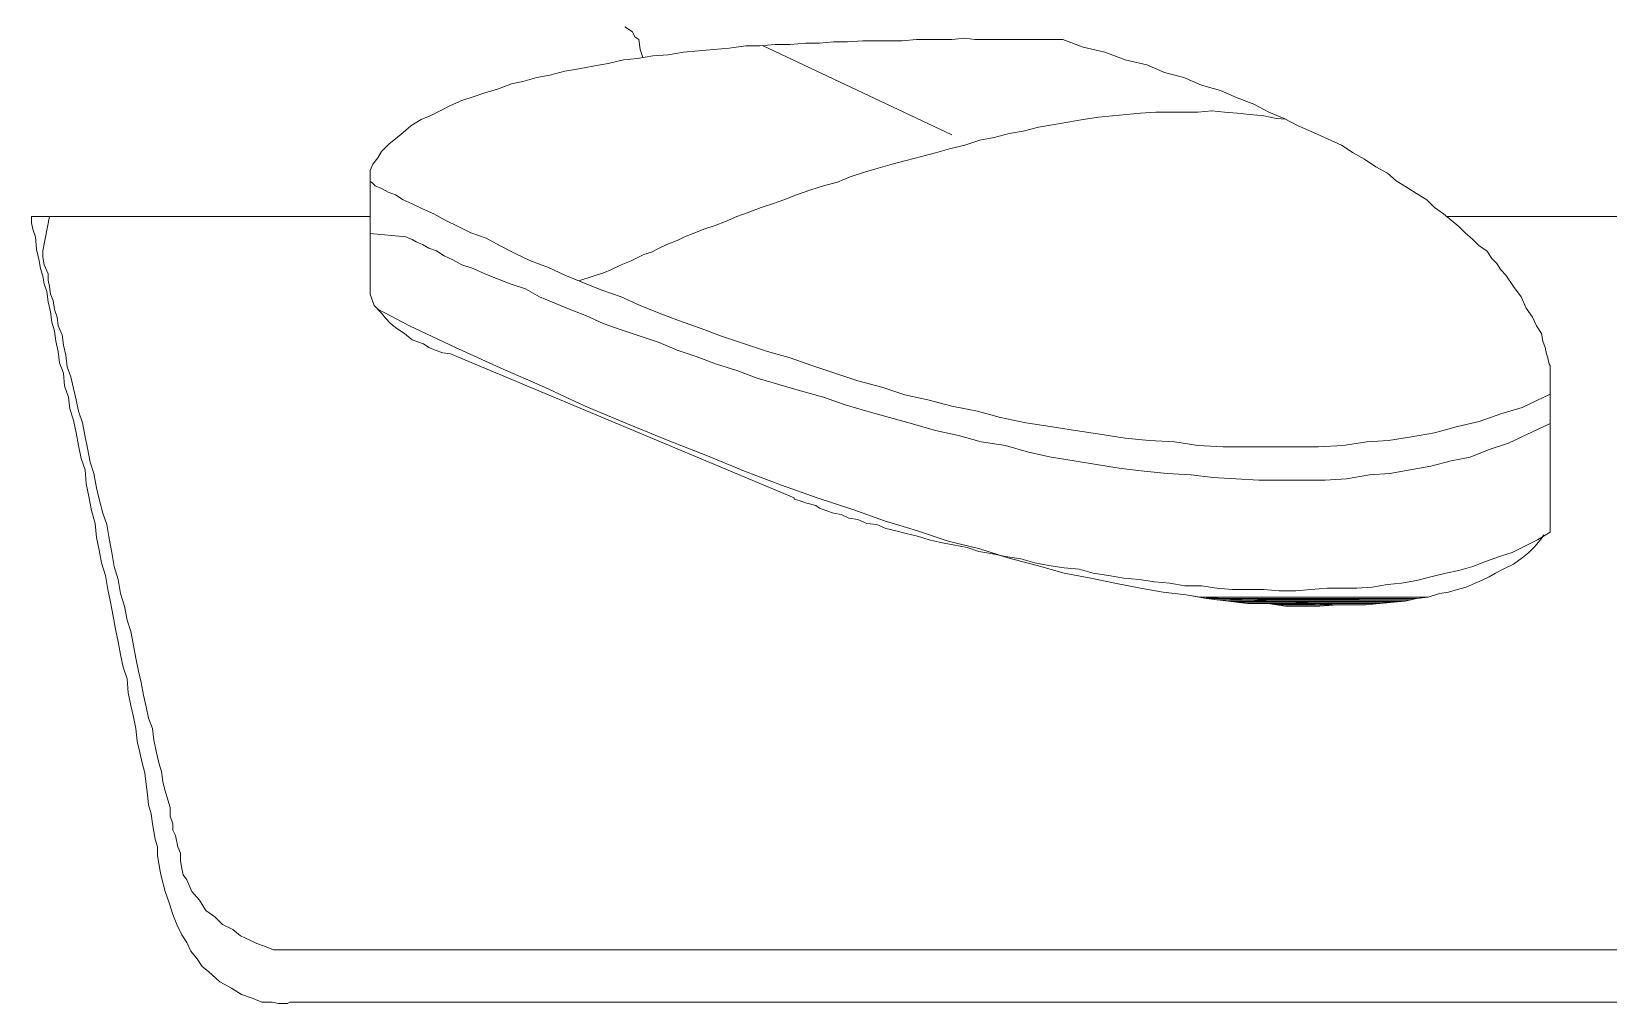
# Model space of a CAD drawing. Header units: millimetres. Extents: x 11706 to 18081, y 7308 to 12674.
# Drawn here: x 17586.69 to 17630.74, y 11807.26 to 11834.4 of the extents above; entities that cross this region are included whole.
import ezdxf

# ---------------------------------------------------------------- set-up
doc = ezdxf.new("R2010")
doc.units = ezdxf.units.MM
doc.layers.get('0').update_dxf_attribs({"lineweight": 0})
doc.layers.add('COMPUTER', color=7, linetype='Continuous', lineweight=0)

# ---------------------------------------------------------------- blocks, each defined once
blk = doc.blocks.new('COMPUTER')
at = {"layer": 'COMPUTER', "color": 7}
for p, q in [((99144.45, 61928.09, -44.22), (99142.78, 61929.2, -44.22)), ((99145.01, 61926.98, -44.22), (99144.45, 61928.09, -44.22)), ((99145.85, 61926.42, -44.22), (99145.01, 61926.98, -44.22)), ((99146.13, 61924.19, -44.22), (99145.85, 61926.42, -44.22)), ((99146.71, 61922.43, -44.22), (99146.13, 61924.19, -44.22)), ((99162.29, 61924.19, -44.22), (99158.94, 61923.91, -44.22)), ((99165.63, 61924.47, -44.22), (99162.29, 61924.19, -44.22)), ((99169.26, 61925.02, -44.22), (99165.63, 61924.47, -44.22)), ((99172.32, 61925.02, -44.22), (99169.26, 61925.02, -44.22)), ((99175.67, 61925.3, -44.22), (99172.32, 61925.02, -44.22)), ((99172.94, 61925.08, -44.22), (99214.4, 61905.52, -44.22)), ((99179.01, 61925.3, -44.22), (99175.67, 61925.3, -44.22)), ((99182.35, 61925.58, -44.22), (99179.01, 61925.3, -44.22)), ((99185.42, 61925.58, -44.22), (99182.35, 61925.58, -44.22)), ((99188.49, 61925.86, -44.22), (99185.42, 61925.58, -44.22)), ((99191.55, 61925.86, -44.22), (99188.49, 61925.86, -44.22)), ((99194.89, 61926.14, -44.22), (99191.55, 61925.86, -44.22)), ((99197.68, 61926.14, -44.22), (99194.89, 61926.14, -44.22)), ((99200.75, 61926.14, -44.22), (99197.68, 61926.14, -44.22)), ((99203.53, 61926.14, -44.22), (99200.75, 61926.14, -44.22)), ((99206.6, 61926.42, -44.22), (99203.53, 61926.14, -44.22)), ((99209.11, 61926.42, -44.22), (99206.6, 61926.42, -44.22)), ((99211.89, 61926.42, -44.22), (99209.11, 61926.42, -44.22)), ((99214.4, 61926.42, -44.22), (99211.89, 61926.42, -44.22)), ((99217.19, 61926.7, -44.22), (99214.4, 61926.42, -44.22)), ((99219.42, 61926.42, -44.22), (99217.19, 61926.7, -44.22)), ((99221.65, 61926.42, -44.22), (99219.42, 61926.42, -44.22)), ((99223.6, 61926.42, -44.22), (99221.65, 61926.42, -44.22)), ((99225.83, 61926.42, -44.22), (99223.6, 61926.42, -44.22)), ((99227.5, 61926.42, -44.22), (99225.83, 61926.42, -44.22)), ((99229.17, 61926.42, -44.22), (99227.5, 61926.42, -44.22)), ((99230.84, 61926.42, -44.22), (99229.17, 61926.42, -44.22)), ((99232.52, 61926.42, -44.22), (99230.84, 61926.42, -44.22)), ((99235.02, 61926.42, -44.22), (99232.52, 61926.42, -44.22)), ((99236.98, 61926.42, -44.22), (99235.02, 61926.42, -44.22)), ((99238.09, 61926.42, -44.22), (99236.98, 61926.42, -44.22)), ((99238.65, 61926.42, -44.22), (99238.09, 61926.42, -44.22)), ((99243.11, 61924.75, -44.22), (99238.65, 61926.42, -44.22)), ((99247.84, 61923.63, -44.22), (99243.11, 61924.75, -44.22)), ((99139.16, 61921.12, -44.22), (99135.81, 61920.57, -44.22)), ((99142.5, 61921.96, -44.22), (99139.16, 61921.12, -44.22)), ((99145.57, 61922.24, -44.22), (99142.5, 61921.96, -44.22)), ((99148.91, 61922.8, -44.22), (99145.57, 61922.24, -44.22)), ((99152.26, 61923.07, -44.22), (99148.91, 61922.8, -44.22)), ((99155.6, 61923.63, -44.22), (99152.26, 61923.07, -44.22)), ((99158.94, 61923.91, -44.22), (99155.6, 61923.63, -44.22)), ((99252.3, 61921.96, -44.22), (99247.84, 61923.63, -44.22)), ((99257.04, 61920.84, -44.22), (99252.3, 61921.96, -44.22)), ((99260.94, 61919.17, -44.22), (99257.04, 61920.84, -44.22)), ((99120.49, 61917.22, -44.22), (99117.98, 61916.66, -44.22)), ((99123.55, 61918.06, -44.22), (99120.49, 61917.22, -44.22)), ((99126.34, 61918.61, -44.22), (99123.55, 61918.06, -44.22)), ((99129.68, 61919.45, -44.22), (99126.34, 61918.61, -44.22)), ((99132.75, 61920.01, -44.22), (99129.68, 61919.45, -44.22)), ((99135.81, 61920.57, -44.22), (99132.75, 61920.01, -44.22)), ((99265.12, 61918.06, -44.22), (99260.94, 61919.17, -44.22)), ((99269.02, 61916.39, -44.22), (99265.12, 61918.06, -44.22)), ((99109.62, 61913.88, -44.22), (99107.11, 61913.04, -44.22)), ((99112.13, 61914.71, -44.22), (99109.62, 61913.88, -44.22)), ((99114.91, 61915.55, -44.22), (99112.13, 61914.71, -44.22)), ((99117.98, 61916.66, -44.22), (99114.91, 61915.55, -44.22)), ((99273.2, 61915.27, -44.22), (99269.02, 61916.39, -44.22)), ((99276.83, 61913.6, -44.22), (99273.2, 61915.27, -44.22)), ((99102.37, 61910.81, -44.22), (99100.14, 61909.7, -44.22)), ((99104.6, 61911.93, -44.22), (99102.37, 61910.81, -44.22)), ((99107.11, 61913.04, -44.22), (99104.6, 61911.93, -44.22)), ((99252.58, 61909.98, -44.22), (99255.65, 61910.25, -44.22)), ((99255.65, 61910.25, -44.22), (99258.99, 61910.53, -44.22)), ((99258.99, 61910.53, -44.22), (99262.06, 61910.53, -44.22)), ((99262.06, 61910.53, -44.22), (99265.12, 61910.53, -44.22)), ((99265.12, 61910.53, -44.22), (99268.19, 61910.53, -44.22)), ((99268.19, 61910.53, -44.22), (99271.25, 61910.81, -44.22)), ((99271.25, 61910.81, -44.22), (99274.04, 61910.53, -44.22)), ((99274.04, 61910.53, -44.22), (99276.83, 61910.25, -44.22)), ((99280.45, 61912.21, -44.22), (99276.83, 61913.6, -44.22)), ((99276.83, 61910.25, -44.22), (99279.61, 61909.98, -44.22)), ((99283.79, 61910.53, -44.22), (99280.45, 61912.21, -44.22)), ((99287.14, 61909.14, -44.22), (99283.79, 61910.53, -44.22)), ((99095.96, 61907.47, -44.22), (99094.29, 61906.07, -44.22)), ((99098.19, 61908.86, -44.22), (99095.96, 61907.47, -44.22)), ((99100.14, 61909.7, -44.22), (99098.19, 61908.86, -44.22)), ((99230.01, 61906.35, -44.22), (99233.35, 61907.19, -44.22)), ((99233.35, 61907.19, -44.22), (99236.42, 61907.75, -44.22)), ((99236.42, 61907.75, -44.22), (99239.76, 61908.3, -44.22)), ((99239.76, 61908.3, -44.22), (99243.11, 61908.86, -44.22)), ((99243.11, 61908.86, -44.22), (99246.45, 61909.42, -44.22)), ((99246.45, 61909.42, -44.22), (99249.52, 61909.7, -44.22)), ((99249.52, 61909.7, -44.22), (99252.58, 61909.98, -44.22)), ((99279.61, 61909.98, -44.22), (99282.68, 61909.7, -44.22)), ((99282.68, 61909.7, -44.22), (99285.47, 61909.14, -44.22)), ((99285.47, 61909.14, -44.22), (99287.51, 61908.93, -44.22)), ((99290.2, 61907.47, -44.22), (99287.14, 61909.14, -44.22)), ((99293.55, 61906.07, -44.22), (99290.2, 61907.47, -44.22)), ((99091.23, 61903.57, -44.22), (99089.55, 61901.89, -44.22)), ((99092.62, 61904.68, -44.22), (99091.23, 61903.57, -44.22)), ((99094.29, 61906.07, -44.22), (99092.62, 61904.68, -44.22)), ((99217.19, 61903.29, -44.22), (99220.53, 61904.4, -44.22)), ((99220.53, 61904.4, -44.22), (99223.6, 61904.96, -44.22)), ((99223.6, 61904.96, -44.22), (99226.94, 61905.8, -44.22)), ((99226.94, 61905.8, -44.22), (99230.01, 61906.35, -44.22)), ((99296.61, 61904.68, -44.22), (99293.55, 61906.07, -44.22)), ((99299.68, 61903.29, -44.22), (99296.61, 61904.68, -44.22)), ((99088.72, 61900.5, -44.22), (99087.6, 61899.11, -44.22)), ((99089.55, 61901.89, -44.22), (99088.72, 61900.5, -44.22)), ((99201.3, 61899.11, -44.22), (99204.37, 61899.94, -44.22)), ((99204.37, 61899.94, -44.22), (99207.71, 61900.78, -44.22)), ((99207.71, 61900.78, -44.22), (99210.78, 61901.62, -44.22)), ((99210.78, 61901.62, -44.22), (99213.85, 61902.45, -44.22)), ((99213.85, 61902.45, -44.22), (99217.19, 61903.29, -44.22)), ((99302.19, 61901.62, -44.22), (99299.68, 61903.29, -44.22)), ((99304.7, 61900.22, -44.22), (99302.19, 61901.62, -44.22)), ((99307.2, 61898.55, -44.22), (99304.7, 61900.22, -44.22)), ((99087.6, 61899.11, -44.22), (99087.04, 61897.71, -44.22)), ((99087.04, 61897.71, -44.22), (99087.04, 61871.24, -44.22)), ((99192.11, 61896.32, -44.22), (99195.45, 61897.44, -44.22)), ((99195.45, 61897.44, -44.22), (99198.24, 61898.27, -44.22)), ((99198.24, 61898.27, -44.22), (99201.3, 61899.11, -44.22)), ((99309.71, 61897.16, -44.22), (99307.2, 61898.55, -44.22)), ((99311.66, 61895.48, -44.22), (99309.71, 61897.16, -44.22)), ((99087.04, 61895.32, -44.22), (99087.32, 61895.21, -44.22)), ((99087.04, 61895.32, -44.22), (99087.32, 61895.21, -44.22)), ((99087.32, 61895.21, -44.22), (99088.16, 61894.37, -44.22)), ((99087.32, 61895.21, -44.22), (99088.16, 61894.37, -44.22)), ((99088.16, 61894.37, -44.22), (99089.55, 61893.81, -44.22)), ((99088.16, 61894.37, -44.22), (99089.55, 61893.81, -44.22)), ((99089.55, 61893.81, -44.22), (99090.95, 61892.98, -44.22)), ((99089.55, 61893.81, -44.22), (99090.95, 61892.98, -44.22)), ((99090.95, 61892.98, -44.22), (99092.62, 61892.42, -44.22)), ((99090.95, 61892.98, -44.22), (99092.62, 61892.42, -44.22)), ((99180.4, 61892.42, -44.22), (99183.47, 61893.53, -44.22)), ((99183.47, 61893.53, -44.22), (99186.26, 61894.37, -44.22)), ((99186.26, 61894.37, -44.22), (99189.32, 61895.21, -44.22)), ((99189.32, 61895.21, -44.22), (99192.11, 61896.32, -44.22)), ((99313.89, 61894.09, -44.22), (99311.66, 61895.48, -44.22)), ((99316.12, 61892.7, -44.22), (99313.89, 61894.09, -44.22)), ((99092.62, 61892.42, -44.22), (99094.29, 61891.3, -44.22)), ((99092.62, 61892.42, -44.22), (99094.29, 61891.3, -44.22)), ((99094.29, 61891.3, -44.22), (99096.24, 61890.47, -44.22)), ((99094.29, 61891.3, -44.22), (99096.24, 61890.47, -44.22)), ((99096.24, 61890.47, -44.22), (99098.47, 61889.35, -44.22)), ((99096.24, 61890.47, -44.22), (99098.47, 61889.35, -44.22)), ((99169.81, 61888.52, -44.22), (99172.6, 61889.63, -44.22)), ((99172.6, 61889.63, -44.22), (99175.11, 61890.47, -44.22)), ((99175.11, 61890.47, -44.22), (99177.62, 61891.3, -44.22)), ((99177.62, 61891.3, -44.22), (99180.4, 61892.42, -44.22)), ((99318.35, 61891.3, -44.22), (99316.12, 61892.7, -44.22)), ((99320.02, 61889.63, -44.22), (99318.35, 61891.3, -44.22)), ((99321.97, 61888.24, -44.22), (99320.02, 61889.63, -44.22)), ((99012.92, 61887.12, -44.22), (99012.92, 61887.68, -44.22)), ((99012.92, 61887.68, -44.22), (99087.04, 61887.68, -44.22)), ((99012.92, 61886.29, -44.22), (99012.92, 61887.12, -44.22)), ((99013.19, 61884.89, -44.22), (99012.92, 61886.29, -44.22)), ((99015.42, 61880.16, -44.22), (99016.82, 61887.68, -44.22)), ((99098.47, 61889.35, -44.22), (99100.98, 61888.24, -44.22)), ((99098.47, 61889.35, -44.22), (99100.98, 61888.24, -44.22)), ((99100.98, 61888.24, -44.22), (99103.49, 61886.85, -44.22)), ((99100.98, 61888.24, -44.22), (99103.49, 61886.85, -44.22)), ((99103.49, 61886.85, -44.22), (99106.27, 61885.45, -44.22)), ((99103.49, 61886.85, -44.22), (99106.27, 61885.45, -44.22)), ((99162.57, 61885.73, -44.22), (99164.8, 61886.57, -44.22)), ((99164.8, 61886.57, -44.22), (99167.31, 61887.68, -44.22)), ((99167.31, 61887.68, -44.22), (99169.81, 61888.52, -44.22)), ((99323.65, 61886.85, -44.22), (99321.97, 61888.24, -44.22)), ((99322.64, 61887.68, -44.22), (99548.54, 61887.68, -44.22)), ((99325.32, 61885.45, -44.22), (99323.65, 61886.85, -44.22)), ((99013.75, 61883.22, -44.22), (99013.19, 61884.89, -44.22)), ((99014.03, 61880.44, -44.22), (99013.75, 61883.22, -44.22)), ((99087.04, 61883.92, -44.22), (99094.85, 61883.22, -44.22)), ((99094.85, 61883.22, -44.22), (99096.24, 61882.66, -44.22)), ((99096.24, 61882.66, -44.22), (99097.08, 61882.11, -44.22)), ((99106.27, 61885.45, -44.22), (99109.06, 61884.06, -44.22)), ((99106.27, 61885.45, -44.22), (99109.06, 61884.06, -44.22)), ((99109.06, 61884.06, -44.22), (99112.4, 61882.94, -44.22)), ((99109.06, 61884.06, -44.22), (99112.4, 61882.94, -44.22)), ((99112.4, 61882.94, -44.22), (99115.47, 61881.27, -44.22)), ((99112.4, 61882.94, -44.22), (99115.47, 61881.27, -44.22)), ((99154.21, 61882.39, -44.22), (99155.88, 61883.22, -44.22)), ((99155.88, 61883.22, -44.22), (99158.11, 61884.06, -44.22)), ((99158.11, 61884.06, -44.22), (99160.06, 61884.89, -44.22)), ((99160.06, 61884.89, -44.22), (99162.57, 61885.73, -44.22)), ((99326.71, 61884.06, -44.22), (99325.32, 61885.45, -44.22)), ((99328.38, 61882.66, -44.22), (99326.71, 61884.06, -44.22)), ((99329.78, 61881.27, -44.22), (99328.38, 61882.66, -44.22)), ((99014.59, 61877.93, -44.22), (99014.03, 61880.44, -44.22)), ((99015.42, 61879.6, -44.22), (99015.42, 61880.16, -44.22)), ((99015.42, 61878.76, -44.22), (99015.42, 61879.6, -44.22)), ((99097.08, 61882.11, -44.22), (99098.47, 61881.55, -44.22)), ((99098.47, 61881.55, -44.22), (99099.86, 61880.71, -44.22)), ((99099.86, 61880.71, -44.22), (99101.54, 61880.16, -44.22)), ((99101.54, 61880.16, -44.22), (99103.21, 61879.04, -44.22)), ((99115.47, 61881.27, -44.22), (99118.81, 61879.6, -44.22)), ((99115.47, 61881.27, -44.22), (99118.81, 61879.6, -44.22)), ((99118.81, 61879.6, -44.22), (99122.16, 61877.93, -44.22)), ((99118.81, 61879.6, -44.22), (99122.16, 61877.93, -44.22)), ((99144.17, 61877.93, -44.22), (99146.96, 61879.32, -44.22)), ((99146.96, 61879.32, -44.22), (99148.63, 61879.88, -44.22)), ((99148.63, 61879.88, -44.22), (99150.31, 61880.71, -44.22)), ((99150.31, 61880.71, -44.22), (99151.98, 61881.55, -44.22)), ((99151.98, 61881.55, -44.22), (99154.21, 61882.39, -44.22)), ((99331.45, 61880.16, -44.22), (99329.78, 61881.27, -44.22)), ((99332.56, 61878.48, -44.22), (99331.45, 61880.16, -44.22)), ((99014.87, 61876.26, -44.22), (99014.59, 61877.93, -44.22)), ((99015.42, 61874.58, -44.22), (99014.87, 61876.26, -44.22)), ((99015.7, 61877.09, -44.22), (99015.42, 61878.76, -44.22)), ((99016.54, 61875.14, -44.22), (99015.7, 61877.09, -44.22)), ((99103.21, 61879.04, -44.22), (99105.16, 61878.21, -44.22)), ((99105.16, 61878.21, -44.22), (99107.11, 61877.09, -44.22)), ((99107.11, 61877.09, -44.22), (99109.62, 61876.26, -44.22)), ((99109.62, 61876.26, -44.22), (99112.13, 61875.14, -44.22)), ((99122.16, 61877.93, -44.22), (99126.06, 61876.53, -44.22)), ((99122.16, 61877.93, -44.22), (99126.06, 61876.53, -44.22)), ((99126.06, 61876.53, -44.22), (99129.68, 61874.86, -44.22)), ((99126.06, 61876.53, -44.22), (99129.68, 61874.86, -44.22)), ((99138.32, 61875.42, -44.22), (99139.72, 61875.98, -44.22)), ((99139.72, 61875.98, -44.22), (99141.95, 61877.09, -44.22)), ((99141.95, 61877.09, -44.22), (99144.17, 61877.93, -44.22)), ((99333.68, 61877.37, -44.22), (99332.56, 61878.48, -44.22)), ((99334.51, 61875.98, -44.22), (99333.68, 61877.37, -44.22)), ((99335.63, 61874.86, -44.22), (99334.51, 61875.98, -44.22)), ((99015.7, 61872.91, -44.22), (99015.42, 61874.58, -44.22)), ((99016.26, 61871.24, -44.22), (99015.7, 61872.91, -44.22)), ((99016.54, 61873.75, -44.22), (99016.54, 61875.14, -44.22)), ((99016.82, 61872.35, -44.22), (99016.54, 61873.75, -44.22)), ((99017.1, 61870.68, -44.22), (99016.82, 61872.35, -44.22)), ((99112.13, 61875.14, -44.22), (99114.91, 61874.03, -44.22)), ((99114.91, 61874.03, -44.22), (99117.7, 61872.91, -44.22)), ((99117.7, 61872.91, -44.22), (99121.04, 61871.8, -44.22)), ((99129.68, 61874.86, -44.22), (99133.58, 61873.19, -44.22)), ((99129.68, 61874.86, -44.22), (99133.58, 61873.19, -44.22)), ((99132.73, 61873.56, -44.22), (99138.32, 61875.42, -44.22)), ((99133.58, 61873.19, -44.22), (99137.76, 61871.52, -44.22)), ((99133.58, 61873.19, -44.22), (99137.76, 61871.52, -44.22)), ((99137.49, 61875.14, -44.22), (99137.49, 61875.14, -44.22)), ((99337.3, 61872.35, -44.22), (99335.63, 61874.86, -44.22)), ((99338.97, 61870.12, -44.22), (99337.3, 61872.35, -44.22)), ((99016.54, 61869.01, -44.22), (99016.26, 61871.24, -44.22)), ((99017.1, 61866.78, -44.22), (99016.54, 61869.01, -44.22)), ((99017.65, 61869.29, -44.22), (99017.1, 61870.68, -44.22)), ((99017.93, 61867.34, -44.22), (99017.65, 61869.29, -44.22)), ((99087.04, 61871.24, -44.22), (99087.04, 61870.68, -44.22)), ((99087.04, 61870.68, -44.22), (99087.32, 61869.85, -44.22)), ((99087.32, 61869.85, -44.22), (99087.88, 61868.17, -44.22)), ((99121.04, 61871.8, -44.22), (99124.11, 61870.12, -44.22)), ((99124.11, 61870.12, -44.22), (99127.45, 61868.73, -44.22)), ((99137.76, 61871.52, -44.22), (99141.95, 61870.12, -44.22)), ((99137.76, 61871.52, -44.22), (99141.95, 61870.12, -44.22)), ((99141.95, 61870.12, -44.22), (99146.13, 61868.17, -44.22)), ((99141.95, 61870.12, -44.22), (99146.13, 61868.17, -44.22)), ((99340.09, 61867.62, -44.22), (99338.97, 61870.12, -44.22)), ((99017.37, 61864.55, -44.22), (99017.1, 61866.78, -44.22)), ((99018.49, 61865.67, -44.22), (99017.93, 61867.34, -44.22)), ((99018.77, 61863.71, -44.22), (99018.49, 61865.67, -44.22)), ((99087.88, 61868.17, -44.22), (99089.55, 61866.5, -44.22)), ((99095.68, 61863.71, -44.22), (99088.6, 61867.45, -44.22)), ((99095.68, 61863.71, -44.22), (99088.6, 61867.45, -44.22)), ((99089.55, 61866.5, -44.22), (99090.39, 61865.39, -44.22)), ((99090.39, 61865.39, -44.22), (99091.5, 61864.27, -44.22)), ((99127.45, 61868.73, -44.22), (99130.8, 61867.34, -44.22)), ((99130.8, 61867.34, -44.22), (99134.42, 61865.94, -44.22)), ((99134.42, 61865.94, -44.22), (99138.04, 61864.27, -44.22)), ((99146.13, 61868.17, -44.22), (99150.31, 61866.5, -44.22)), ((99146.13, 61868.17, -44.22), (99150.31, 61866.5, -44.22)), ((99150.31, 61866.5, -44.22), (99154.76, 61864.83, -44.22)), ((99150.31, 61866.5, -44.22), (99154.76, 61864.83, -44.22)), ((99341.48, 61865.67, -44.22), (99340.09, 61867.62, -44.22)), ((99342.32, 61863.71, -44.22), (99341.48, 61865.67, -44.22)), ((99017.93, 61862.6, -44.22), (99017.37, 61864.55, -44.22)), ((99018.21, 61860.37, -44.22), (99017.93, 61862.6, -44.22)), ((99019.6, 61861.76, -44.22), (99018.77, 61863.71, -44.22)), ((99091.5, 61864.27, -44.22), (99092.9, 61863.16, -44.22)), ((99092.9, 61863.16, -44.22), (99094.57, 61862.04, -44.22)), ((99094.57, 61862.04, -44.22), (99096.24, 61860.65, -44.22)), ((99105.72, 61858.98, -44.22), (99095.68, 61863.71, -44.22)), ((99105.72, 61858.98, -44.22), (99095.68, 61863.71, -44.22)), ((99138.04, 61864.27, -44.22), (99141.95, 61862.88, -44.22)), ((99141.95, 61862.88, -44.22), (99146.13, 61861.49, -44.22)), ((99154.76, 61864.83, -44.22), (99159.5, 61863.16, -44.22)), ((99154.76, 61864.83, -44.22), (99159.5, 61863.16, -44.22)), ((99159.5, 61863.16, -44.22), (99163.96, 61861.49, -44.22)), ((99159.5, 61863.16, -44.22), (99163.96, 61861.49, -44.22)), ((99343.43, 61862.04, -44.22), (99342.32, 61863.71, -44.22)), ((99343.71, 61860.37, -44.22), (99343.43, 61862.04, -44.22)), ((99018.77, 61858.14, -44.22), (99018.21, 61860.37, -44.22)), ((99019.88, 61859.53, -44.22), (99019.6, 61861.76, -44.22)), ((99020.44, 61857.3, -44.22), (99019.88, 61859.53, -44.22)), ((99096.24, 61860.65, -44.22), (99098.75, 61859.81, -44.22)), ((99098.75, 61859.81, -44.22), (99099.86, 61858.98, -44.22)), ((99099.86, 61858.98, -44.22), (99101.26, 61858.42, -44.22)), ((99115.47, 61854.52, -44.22), (99105.72, 61858.98, -44.22)), ((99115.47, 61854.52, -44.22), (99105.72, 61858.98, -44.22)), ((99146.13, 61861.49, -44.22), (99150.31, 61860.09, -44.22)), ((99150.31, 61860.09, -44.22), (99154.21, 61858.42, -44.22)), ((99163.96, 61861.49, -44.22), (99168.98, 61859.81, -44.22)), ((99163.96, 61861.49, -44.22), (99168.98, 61859.81, -44.22)), ((99168.98, 61859.81, -44.22), (99173.99, 61858.14, -44.22)), ((99168.98, 61859.81, -44.22), (99173.99, 61858.14, -44.22)), ((99344.27, 61858.98, -44.22), (99343.71, 61860.37, -44.22)), ((99344.55, 61857.58, -44.22), (99344.27, 61858.98, -44.22)), ((99019.05, 61855.63, -44.22), (99018.77, 61858.14, -44.22)), ((99019.88, 61853.4, -44.22), (99019.05, 61855.63, -44.22)), ((99020.72, 61854.8, -44.22), (99020.44, 61857.3, -44.22)), ((99101.26, 61858.42, -44.22), (99102.93, 61857.86, -44.22)), ((99102.93, 61857.86, -44.22), (99104.6, 61857.58, -44.22)), ((99104.6, 61857.58, -44.22), (99179.85, 61826.09, -44.22)), ((99154.21, 61858.42, -44.22), (99158.39, 61857.03, -44.22)), ((99158.39, 61857.03, -44.22), (99162.85, 61855.35, -44.22)), ((99162.85, 61855.35, -44.22), (99167.31, 61853.96, -44.22)), ((99173.99, 61858.14, -44.22), (99179.01, 61856.75, -44.22)), ((99173.99, 61858.14, -44.22), (99179.01, 61856.75, -44.22)), ((99179.01, 61856.75, -44.22), (99183.75, 61855.08, -44.22)), ((99179.01, 61856.75, -44.22), (99183.75, 61855.08, -44.22)), ((99183.75, 61855.08, -44.22), (99188.76, 61853.4, -44.22)), ((99183.75, 61855.08, -44.22), (99188.76, 61853.4, -44.22)), ((99344.83, 61856.75, -44.22), (99344.55, 61857.58, -44.22)), ((99345.1, 61855.35, -44.22), (99344.83, 61856.75, -44.22)), ((99345.38, 61855.08, -44.22), (99345.1, 61855.35, -44.22)), ((99345.38, 61818.57, -44.22), (99345.38, 61855.08, -44.22)), ((99020.16, 61850.62, -44.22), (99019.88, 61853.4, -44.22)), ((99021.55, 61852.57, -44.22), (99020.72, 61854.8, -44.22)), ((99022.11, 61850.06, -44.22), (99021.55, 61852.57, -44.22)), ((99125.22, 61850.34, -44.22), (99115.47, 61854.52, -44.22)), ((99125.22, 61850.34, -44.22), (99115.47, 61854.52, -44.22)), ((99167.31, 61853.96, -44.22), (99171.76, 61852.29, -44.22)), ((99171.76, 61852.29, -44.22), (99176.5, 61850.9, -44.22)), ((99188.76, 61853.4, -44.22), (99193.78, 61851.73, -44.22)), ((99188.76, 61853.4, -44.22), (99193.78, 61851.73, -44.22)), ((99193.78, 61851.73, -44.22), (99199.07, 61850.34, -44.22)), ((99193.78, 61851.73, -44.22), (99199.07, 61850.34, -44.22)), ((99021, 61848.11, -44.22), (99020.16, 61850.62, -44.22)), ((99021.28, 61845.6, -44.22), (99021, 61848.11, -44.22)), ((99022.67, 61847.55, -44.22), (99022.11, 61850.06, -44.22)), ((99134.14, 61846.16, -44.22), (99125.22, 61850.34, -44.22)), ((99134.14, 61846.16, -44.22), (99125.22, 61850.34, -44.22)), ((99176.5, 61850.9, -44.22), (99181.24, 61849.5, -44.22)), ((99181.24, 61849.5, -44.22), (99186.26, 61848.11, -44.22)), ((99186.26, 61848.11, -44.22), (99190.99, 61846.44, -44.22)), ((99199.07, 61850.34, -44.22), (99204.09, 61848.67, -44.22)), ((99199.07, 61850.34, -44.22), (99204.09, 61848.67, -44.22)), ((99204.09, 61848.67, -44.22), (99209.11, 61847.55, -44.22)), ((99204.09, 61848.67, -44.22), (99209.11, 61847.55, -44.22)), ((99339.25, 61845.88, -44.22), (99345.38, 61848.76, -44.22)), ((99339.25, 61845.88, -44.22), (99343.99, 61848.11, -44.22)), ((99022.11, 61843.09, -44.22), (99021.28, 61845.6, -44.22)), ((99023.23, 61845.04, -44.22), (99022.67, 61847.55, -44.22)), ((99024.06, 61842.53, -44.22), (99023.23, 61845.04, -44.22)), ((99143.34, 61842.26, -44.22), (99134.14, 61846.16, -44.22)), ((99143.34, 61842.26, -44.22), (99134.14, 61846.16, -44.22)), ((99190.99, 61846.44, -44.22), (99195.73, 61845.04, -44.22)), ((99195.73, 61845.04, -44.22), (99200.75, 61843.65, -44.22)), ((99209.11, 61847.55, -44.22), (99214.4, 61846.16, -44.22)), ((99209.11, 61847.55, -44.22), (99214.4, 61846.16, -44.22)), ((99214.4, 61846.16, -44.22), (99219.98, 61845.04, -44.22)), ((99214.4, 61846.16, -44.22), (99219.98, 61845.04, -44.22)), ((99219.98, 61845.04, -44.22), (99224.99, 61843.65, -44.22)), ((99219.98, 61845.04, -44.22), (99224.99, 61843.65, -44.22)), ((99334.51, 61844.49, -44.22), (99339.25, 61845.88, -44.22)), ((99334.51, 61844.49, -44.22), (99339.25, 61845.88, -44.22)), ((99022.67, 61840.31, -44.22), (99022.11, 61843.09, -44.22)), ((99024.62, 61839.47, -44.22), (99024.06, 61842.53, -44.22)), ((99152.26, 61838.63, -44.22), (99143.34, 61842.26, -44.22)), ((99152.26, 61838.63, -44.22), (99143.34, 61842.26, -44.22)), ((99200.75, 61843.65, -44.22), (99205.76, 61842.26, -44.22)), ((99205.76, 61842.26, -44.22), (99210.78, 61840.86, -44.22)), ((99224.99, 61843.65, -44.22), (99230.57, 61842.53, -44.22)), ((99224.99, 61843.65, -44.22), (99230.57, 61842.53, -44.22)), ((99230.57, 61842.53, -44.22), (99235.86, 61841.7, -44.22)), ((99230.57, 61842.53, -44.22), (99235.86, 61841.7, -44.22)), ((99235.86, 61841.7, -44.22), (99241.43, 61840.86, -44.22)), ((99235.86, 61841.7, -44.22), (99241.43, 61840.86, -44.22)), ((99320.02, 61840.31, -44.22), (99325.04, 61841.7, -44.22)), ((99320.02, 61840.31, -44.22), (99325.04, 61841.7, -44.22)), ((99325.04, 61841.7, -44.22), (99329.78, 61842.81, -44.22)), ((99325.04, 61841.7, -44.22), (99329.78, 61842.81, -44.22)), ((99329.78, 61842.81, -44.22), (99334.51, 61844.49, -44.22)), ((99329.78, 61842.81, -44.22), (99334.51, 61844.49, -44.22)), ((99336.19, 61838.08, -44.22), (99345.38, 61842.37, -44.22)), ((99023.23, 61837.52, -44.22), (99022.67, 61840.31, -44.22)), ((99025.18, 61836.96, -44.22), (99024.62, 61839.47, -44.22)), ((99160.9, 61835.29, -44.22), (99152.26, 61838.63, -44.22)), ((99160.9, 61835.29, -44.22), (99152.26, 61838.63, -44.22)), ((99210.78, 61840.86, -44.22), (99215.8, 61839.75, -44.22)), ((99215.8, 61839.75, -44.22), (99220.81, 61838.35, -44.22)), ((99220.81, 61838.35, -44.22), (99226.11, 61837.52, -44.22)), ((99241.43, 61840.86, -44.22), (99246.73, 61840.03, -44.22)), ((99241.43, 61840.86, -44.22), (99246.73, 61840.03, -44.22)), ((99246.73, 61840.03, -44.22), (99252.3, 61839.19, -44.22)), ((99246.73, 61840.03, -44.22), (99252.3, 61839.19, -44.22)), ((99252.3, 61839.19, -44.22), (99257.6, 61838.63, -44.22)), ((99252.3, 61839.19, -44.22), (99257.6, 61838.63, -44.22)), ((99257.6, 61838.63, -44.22), (99263.17, 61838.35, -44.22)), ((99257.6, 61838.63, -44.22), (99263.17, 61838.35, -44.22)), ((99263.17, 61838.35, -44.22), (99268.19, 61837.52, -44.22)), ((99263.17, 61838.35, -44.22), (99268.19, 61837.52, -44.22)), ((99299.96, 61837.52, -44.22), (99305.25, 61838.35, -44.22)), ((99299.96, 61837.52, -44.22), (99305.25, 61838.35, -44.22)), ((99305.25, 61838.35, -44.22), (99309.99, 61838.63, -44.22)), ((99305.25, 61838.35, -44.22), (99309.99, 61838.63, -44.22)), ((99309.99, 61838.63, -44.22), (99315.01, 61839.47, -44.22)), ((99309.99, 61838.63, -44.22), (99315.01, 61839.47, -44.22)), ((99315.01, 61839.47, -44.22), (99320.02, 61840.31, -44.22)), ((99315.01, 61839.47, -44.22), (99320.02, 61840.31, -44.22)), ((99332.01, 61836.68, -44.22), (99336.19, 61838.08, -44.22)), ((99023.78, 61834.73, -44.22), (99023.23, 61837.52, -44.22)), ((99024.62, 61832.22, -44.22), (99023.78, 61834.73, -44.22)), ((99025.73, 61833.9, -44.22), (99025.18, 61836.96, -44.22)), ((99168.98, 61831.94, -44.22), (99160.9, 61835.29, -44.22)), ((99168.98, 61831.94, -44.22), (99160.9, 61835.29, -44.22)), ((99226.11, 61837.52, -44.22), (99231.12, 61836.12, -44.22)), ((99231.12, 61836.12, -44.22), (99236.14, 61835.01, -44.22)), ((99236.14, 61835.01, -44.22), (99241.16, 61834.17, -44.22)), ((99268.19, 61837.52, -44.22), (99273.76, 61837.24, -44.22)), ((99268.19, 61837.52, -44.22), (99273.76, 61837.24, -44.22)), ((99273.76, 61837.24, -44.22), (99278.78, 61837.24, -44.22)), ((99273.76, 61837.24, -44.22), (99278.78, 61837.24, -44.22)), ((99278.78, 61837.24, -44.22), (99284.35, 61837.24, -44.22)), ((99278.78, 61837.24, -44.22), (99284.35, 61837.24, -44.22)), ((99284.35, 61837.24, -44.22), (99289.37, 61837.24, -44.22)), ((99284.35, 61837.24, -44.22), (99289.37, 61837.24, -44.22)), ((99289.37, 61837.24, -44.22), (99294.66, 61837.24, -44.22)), ((99289.37, 61837.24, -44.22), (99294.66, 61837.24, -44.22)), ((99294.66, 61837.24, -44.22), (99299.96, 61837.52, -44.22)), ((99294.66, 61837.24, -44.22), (99299.96, 61837.52, -44.22)), ((99323.65, 61834.17, -44.22), (99327.83, 61835.01, -44.22)), ((99327.83, 61835.01, -44.22), (99332.01, 61836.68, -44.22)), ((99024.9, 61829.16, -44.22), (99024.62, 61832.22, -44.22)), ((99026.57, 61831.39, -44.22), (99025.73, 61833.9, -44.22)), ((99027.13, 61828.32, -44.22), (99026.57, 61831.39, -44.22)), ((99177.06, 61828.88, -44.22), (99168.98, 61831.94, -44.22)), ((99177.06, 61828.88, -44.22), (99168.98, 61831.94, -44.22)), ((99241.16, 61834.17, -44.22), (99246.45, 61833.34, -44.22)), ((99246.45, 61833.34, -44.22), (99251.47, 61832.5, -44.22)), ((99251.47, 61832.5, -44.22), (99256.48, 61831.94, -44.22)), ((99256.48, 61831.94, -44.22), (99261.5, 61831.39, -44.22)), ((99261.5, 61831.39, -44.22), (99266.79, 61831.11, -44.22)), ((99266.79, 61831.11, -44.22), (99271.53, 61830.55, -44.22)), ((99300.79, 61830.27, -44.22), (99305.81, 61831.11, -44.22)), ((99305.81, 61831.11, -44.22), (99310.27, 61831.39, -44.22)), ((99310.27, 61831.39, -44.22), (99314.73, 61832.22, -44.22)), ((99314.73, 61832.22, -44.22), (99319.19, 61833.06, -44.22)), ((99319.19, 61833.06, -44.22), (99323.65, 61834.17, -44.22)), ((99025.46, 61826.37, -44.22), (99024.9, 61829.16, -44.22)), ((99027.69, 61825.81, -44.22), (99027.13, 61828.32, -44.22)), ((99184.86, 61826.09, -44.22), (99177.06, 61828.88, -44.22)), ((99184.86, 61826.09, -44.22), (99177.06, 61828.88, -44.22)), ((99271.53, 61830.55, -44.22), (99276.55, 61830.27, -44.22)), ((99276.55, 61830.27, -44.22), (99281.56, 61829.99, -44.22)), ((99281.56, 61829.99, -44.22), (99286.58, 61829.99, -44.22)), ((99286.58, 61829.99, -44.22), (99291.32, 61829.99, -44.22)), ((99291.32, 61829.99, -44.22), (99296.06, 61829.99, -44.22)), ((99296.06, 61829.99, -44.22), (99300.79, 61830.27, -44.22)), ((99026.01, 61823.31, -44.22), (99025.46, 61826.37, -44.22)), ((99028.52, 61822.75, -44.22), (99027.69, 61825.81, -44.22)), ((99179.85, 61826.09, -44.22), (99179.85, 61825.81, -44.22)), ((99179.85, 61825.81, -44.22), (99180.96, 61825.54, -44.22)), ((99180.96, 61825.54, -44.22), (99182.35, 61824.98, -44.22)), ((99182.35, 61824.98, -44.22), (99184.58, 61824.42, -44.22)), ((99184.58, 61824.42, -44.22), (99185.42, 61823.86, -44.22)), ((99192.67, 61823.58, -44.22), (99184.86, 61826.09, -44.22)), ((99192.67, 61823.58, -44.22), (99184.86, 61826.09, -44.22)), ((99026.85, 61820.52, -44.22), (99026.01, 61823.31, -44.22)), ((99027.13, 61817.45, -44.22), (99026.85, 61820.52, -44.22)), ((99029.36, 61820.24, -44.22), (99028.52, 61822.75, -44.22)), ((99185.42, 61823.86, -44.22), (99186.81, 61823.31, -44.22)), ((99186.81, 61823.31, -44.22), (99188.49, 61822.75, -44.22)), ((99188.49, 61822.75, -44.22), (99190.16, 61822.47, -44.22)), ((99190.16, 61822.47, -44.22), (99191.83, 61821.63, -44.22)), ((99191.83, 61821.63, -44.22), (99193.78, 61821.35, -44.22)), ((99199.63, 61821.08, -44.22), (99192.67, 61823.58, -44.22)), ((99199.63, 61821.08, -44.22), (99192.67, 61823.58, -44.22)), ((99193.78, 61821.35, -44.22), (99195.73, 61820.52, -44.22)), ((99195.73, 61820.52, -44.22), (99197.96, 61820.24, -44.22)), ((99206.88, 61818.85, -44.22), (99199.63, 61821.08, -44.22)), ((99206.88, 61818.85, -44.22), (99199.63, 61821.08, -44.22)), ((99027.69, 61814.67, -44.22), (99027.13, 61817.45, -44.22)), ((99029.91, 61817.17, -44.22), (99029.36, 61820.24, -44.22)), ((99030.47, 61814.11, -44.22), (99029.91, 61817.17, -44.22)), ((99197.96, 61820.24, -44.22), (99199.91, 61819.4, -44.22)), ((99199.91, 61819.4, -44.22), (99202.14, 61818.85, -44.22)), ((99202.14, 61818.85, -44.22), (99204.37, 61818.29, -44.22)), ((99204.37, 61818.29, -44.22), (99206.88, 61817.73, -44.22)), ((99213.57, 61816.62, -44.22), (99206.88, 61818.85, -44.22)), ((99213.57, 61816.62, -44.22), (99206.88, 61818.85, -44.22)), ((99206.88, 61817.73, -44.22), (99209.39, 61816.9, -44.22)), ((99343.43, 61817.17, -44.22), (99342.04, 61815.5, -44.22)), ((99343.43, 61817.17, -44.22), (99342.04, 61815.5, -44.22)), ((99342.6, 61816.9, -44.22), (99345.38, 61818.57, -44.22)), ((99343.99, 61818.01, -44.22), (99343.43, 61817.17, -44.22)), ((99343.99, 61818.01, -44.22), (99343.43, 61817.17, -44.22)), ((99028.24, 61811.88, -44.22), (99027.69, 61814.67, -44.22)), ((99031.03, 61811.04, -44.22), (99030.47, 61814.11, -44.22)), ((99209.39, 61816.9, -44.22), (99211.89, 61816.34, -44.22)), ((99211.89, 61816.34, -44.22), (99214.68, 61815.78, -44.22)), ((99220.53, 61814.95, -44.22), (99213.57, 61816.62, -44.22)), ((99220.53, 61814.95, -44.22), (99213.57, 61816.62, -44.22)), ((99214.68, 61815.78, -44.22), (99217.75, 61815.22, -44.22)), ((99217.75, 61815.22, -44.22), (99220.25, 61814.39, -44.22)), ((99220.25, 61814.39, -44.22), (99223.32, 61813.83, -44.22)), ((99226.66, 61812.99, -44.22), (99220.53, 61814.95, -44.22)), ((99226.66, 61812.99, -44.22), (99220.53, 61814.95, -44.22)), ((99223.32, 61813.83, -44.22), (99226.11, 61813.27, -44.22)), ((99334.24, 61813.27, -44.22), (99337.02, 61814.11, -44.22)), ((99337.02, 61814.11, -44.22), (99339.81, 61815.5, -44.22)), ((99340.65, 61814.11, -44.22), (99339.25, 61812.99, -44.22)), ((99340.65, 61814.11, -44.22), (99339.25, 61812.99, -44.22)), ((99339.81, 61815.5, -44.22), (99342.6, 61816.9, -44.22)), ((99342.04, 61815.5, -44.22), (99340.65, 61814.11, -44.22)), ((99342.04, 61815.5, -44.22), (99340.65, 61814.11, -44.22)), ((99029.08, 61809.09, -44.22), (99028.24, 61811.88, -44.22)), ((99031.87, 61808.26, -44.22), (99031.03, 61811.04, -44.22)), ((99226.11, 61813.27, -44.22), (99229.45, 61812.72, -44.22)), ((99233.07, 61811.32, -44.22), (99226.66, 61812.99, -44.22)), ((99233.07, 61811.32, -44.22), (99226.66, 61812.99, -44.22)), ((99229.45, 61812.72, -44.22), (99232.52, 61811.88, -44.22)), ((99232.52, 61811.88, -44.22), (99235.58, 61811.32, -44.22)), ((99238.93, 61809.65, -44.22), (99233.07, 61811.32, -44.22)), ((99238.93, 61809.65, -44.22), (99233.07, 61811.32, -44.22)), ((99235.58, 61811.32, -44.22), (99238.93, 61810.76, -44.22)), ((99238.93, 61810.76, -44.22), (99242.27, 61810.49, -44.22)), ((99242.27, 61810.49, -44.22), (99245.34, 61809.65, -44.22)), ((99322.53, 61809.65, -44.22), (99325.32, 61810.21, -44.22)), ((99325.32, 61810.21, -44.22), (99328.38, 61811.04, -44.22)), ((99328.38, 61811.04, -44.22), (99331.17, 61812.16, -44.22)), ((99331.17, 61812.16, -44.22), (99334.24, 61813.27, -44.22)), ((99335.07, 61810.49, -44.22), (99333.4, 61809.65, -44.22)), ((99335.07, 61810.49, -44.22), (99333.4, 61809.65, -44.22)), ((99337.3, 61811.6, -44.22), (99335.07, 61810.49, -44.22)), ((99337.3, 61811.6, -44.22), (99335.07, 61810.49, -44.22)), ((99339.25, 61812.99, -44.22), (99337.3, 61811.6, -44.22)), ((99339.25, 61812.99, -44.22), (99337.3, 61811.6, -44.22)), ((99029.64, 61806.03, -44.22), (99029.08, 61809.09, -44.22)), ((99032.42, 61805.19, -44.22), (99031.87, 61808.26, -44.22)), ((99244.78, 61808.54, -44.22), (99238.93, 61809.65, -44.22)), ((99244.78, 61808.54, -44.22), (99238.93, 61809.65, -44.22)), ((99250.07, 61807.42, -44.22), (99244.78, 61808.54, -44.22)), ((99250.07, 61807.42, -44.22), (99244.78, 61808.54, -44.22)), ((99245.34, 61809.65, -44.22), (99248.68, 61809.09, -44.22)), ((99248.68, 61809.09, -44.22), (99252.02, 61808.54, -44.22)), ((99255.65, 61806.31, -44.22), (99250.07, 61807.42, -44.22)), ((99255.65, 61806.31, -44.22), (99250.07, 61807.42, -44.22)), ((99252.02, 61808.54, -44.22), (99255.37, 61808.26, -44.22)), ((99255.37, 61808.26, -44.22), (99258.71, 61807.7, -44.22)), ((99258.71, 61807.7, -44.22), (99262.06, 61807.42, -44.22)), ((99262.06, 61807.42, -44.22), (99265.4, 61806.86, -44.22)), ((99265.4, 61806.86, -44.22), (99269.02, 61806.86, -44.22)), ((99269.02, 61806.86, -44.22), (99272.37, 61806.31, -44.22)), ((99306.37, 61806.58, -44.22), (99309.71, 61807.14, -44.22)), ((99309.71, 61807.14, -44.22), (99312.78, 61807.42, -44.22)), ((99312.78, 61807.42, -44.22), (99316.12, 61807.98, -44.22)), ((99316.12, 61807.98, -44.22), (99319.19, 61808.81, -44.22)), ((99319.19, 61808.81, -44.22), (99322.53, 61809.65, -44.22)), ((99328.94, 61807.42, -44.22), (99326.99, 61806.58, -44.22)), ((99328.94, 61807.42, -44.22), (99326.99, 61806.58, -44.22)), ((99330.33, 61807.98, -44.22), (99328.94, 61807.42, -44.22)), ((99330.33, 61807.98, -44.22), (99328.94, 61807.42, -44.22)), ((99332.01, 61808.81, -44.22), (99330.33, 61807.98, -44.22)), ((99332.01, 61808.81, -44.22), (99330.33, 61807.98, -44.22)), ((99333.4, 61809.65, -44.22), (99332.01, 61808.81, -44.22)), ((99333.4, 61809.65, -44.22), (99332.01, 61808.81, -44.22)), ((99030.19, 61803.24, -44.22), (99029.64, 61806.03, -44.22)), ((99030.75, 61800.18, -44.22), (99030.19, 61803.24, -44.22)), ((99033.26, 61802.4, -44.22), (99032.42, 61805.19, -44.22)), ((99260.66, 61805.47, -44.22), (99255.65, 61806.31, -44.22)), ((99260.66, 61805.47, -44.22), (99255.65, 61806.31, -44.22)), ((99265.68, 61804.91, -44.22), (99260.66, 61805.47, -44.22)), ((99265.68, 61804.91, -44.22), (99260.66, 61805.47, -44.22)), ((99270.14, 61804.08, -44.22), (99265.68, 61804.91, -44.22)), ((99268.75, 61804.36, -44.22), (99265.68, 61804.91, -44.22)), ((99318.63, 61804.36, -44.22), (99268.75, 61804.36, -44.22)), ((99318.63, 61804.36, -44.22), (99268.75, 61804.36, -44.22)), ((99268.75, 61804.36, -44.22), (99268.75, 61804.36, -44.22)), ((99268.75, 61804.36, -44.22), (99318.63, 61804.36, -44.22)), ((99318.63, 61804.36, -44.22), (99268.75, 61804.36, -44.22)), ((99268.75, 61804.36, -44.22), (99268.75, 61804.36, -44.22)), ((99268.75, 61804.36, -44.22), (99318.63, 61804.36, -44.22)), ((99268.75, 61804.36, -44.22), (99318.63, 61804.36, -44.22)), ((99298.84, 61802.68, -44.22), (99268.75, 61804.36, -44.22)), ((99274.88, 61803.52, -44.22), (99270.14, 61804.08, -44.22)), ((99272.37, 61803.8, -44.22), (99270.14, 61804.08, -44.22)), ((99270.14, 61804.08, -44.22), (99314.73, 61803.8, -44.22)), ((99316.12, 61804.08, -44.22), (99270.14, 61804.08, -44.22)), ((99270.14, 61804.08, -44.22), (99316.12, 61804.08, -44.22)), ((99316.12, 61804.08, -44.22), (99270.14, 61804.08, -44.22)), ((99270.14, 61804.08, -44.22), (99270.14, 61804.08, -44.22)), ((99270.14, 61804.08, -44.22), (99316.12, 61804.08, -44.22)), ((99272.37, 61806.31, -44.22), (99275.71, 61806.03, -44.22)), ((99314.73, 61803.8, -44.22), (99272.37, 61803.8, -44.22)), ((99314.73, 61803.8, -44.22), (99272.37, 61803.8, -44.22)), ((99272.37, 61803.8, -44.22), (99272.37, 61803.8, -44.22)), ((99272.37, 61803.8, -44.22), (99314.73, 61803.8, -44.22)), ((99314.73, 61803.8, -44.22), (99272.37, 61803.8, -44.22)), ((99272.37, 61803.8, -44.22), (99272.37, 61803.8, -44.22)), ((99272.37, 61803.8, -44.22), (99314.73, 61803.8, -44.22)), ((99279.06, 61802.96, -44.22), (99274.88, 61803.52, -44.22)), ((99276.83, 61803.24, -44.22), (99274.88, 61803.52, -44.22)), ((99274.88, 61803.52, -44.22), (99311.11, 61803.24, -44.22)), ((99313.61, 61803.52, -44.22), (99274.88, 61803.52, -44.22)), ((99274.88, 61803.52, -44.22), (99313.61, 61803.52, -44.22)), ((99313.61, 61803.52, -44.22), (99274.88, 61803.52, -44.22)), ((99274.88, 61803.52, -44.22), (99274.88, 61803.52, -44.22)), ((99274.88, 61803.52, -44.22), (99313.61, 61803.52, -44.22)), ((99313.61, 61803.52, -44.22), (99274.88, 61803.52, -44.22)), ((99274.88, 61803.52, -44.22), (99274.88, 61803.52, -44.22)), ((99274.88, 61803.52, -44.22), (99313.61, 61803.52, -44.22)), ((99275.71, 61806.03, -44.22), (99279.06, 61806.03, -44.22)), ((99311.11, 61803.24, -44.22), (99276.83, 61803.24, -44.22)), ((99311.11, 61803.24, -44.22), (99276.83, 61803.24, -44.22)), ((99276.83, 61803.24, -44.22), (99276.83, 61803.24, -44.22)), ((99276.83, 61803.24, -44.22), (99311.11, 61803.24, -44.22)), ((99279.06, 61806.03, -44.22), (99282.68, 61806.03, -44.22)), ((99282.68, 61806.03, -44.22), (99286.02, 61805.75, -44.22)), ((99286.02, 61805.75, -44.22), (99289.65, 61805.75, -44.22)), ((99289.65, 61805.75, -44.22), (99292.99, 61806.03, -44.22)), ((99292.99, 61806.03, -44.22), (99296.61, 61806.31, -44.22)), ((99296.61, 61806.31, -44.22), (99299.68, 61806.31, -44.22)), ((99299.68, 61806.31, -44.22), (99303.02, 61806.31, -44.22)), ((99303.02, 61806.31, -44.22), (99306.37, 61806.58, -44.22)), ((99311.11, 61803.24, -44.22), (99308.04, 61802.96, -44.22)), ((99311.11, 61803.24, -44.22), (99308.04, 61802.96, -44.22)), ((99313.61, 61803.52, -44.22), (99311.11, 61803.24, -44.22)), ((99313.61, 61803.52, -44.22), (99311.11, 61803.24, -44.22)), ((99311.11, 61803.24, -44.22), (99311.11, 61803.24, -44.22)), ((99311.11, 61803.24, -44.22), (99311.11, 61803.24, -44.22)), ((99311.11, 61803.24, -44.22), (99311.11, 61803.24, -44.22)), ((99316.12, 61804.08, -44.22), (99313.61, 61803.52, -44.22)), ((99314.73, 61803.8, -44.22), (99313.61, 61803.52, -44.22)), ((99313.61, 61803.52, -44.22), (99313.61, 61803.52, -44.22)), ((99313.61, 61803.52, -44.22), (99313.61, 61803.52, -44.22)), ((99313.61, 61803.52, -44.22), (99313.61, 61803.52, -44.22)), ((99313.61, 61803.52, -44.22), (99313.61, 61803.52, -44.22)), ((99313.61, 61803.52, -44.22), (99313.61, 61803.52, -44.22)), ((99313.61, 61803.52, -44.22), (99313.61, 61803.52, -44.22)), ((99316.12, 61804.08, -44.22), (99314.73, 61803.8, -44.22)), ((99314.73, 61803.8, -44.22), (99314.73, 61803.8, -44.22)), ((99314.73, 61803.8, -44.22), (99314.73, 61803.8, -44.22)), ((99314.73, 61803.8, -44.22), (99314.73, 61803.8, -44.22)), ((99314.73, 61803.8, -44.22), (99314.73, 61803.8, -44.22)), ((99318.63, 61804.36, -44.22), (99316.12, 61804.08, -44.22)), ((99318.63, 61804.36, -44.22), (99316.12, 61804.08, -44.22)), ((99316.12, 61804.08, -44.22), (99316.12, 61804.08, -44.22)), ((99316.12, 61804.08, -44.22), (99316.12, 61804.08, -44.22)), ((99316.12, 61804.08, -44.22), (99316.12, 61804.08, -44.22)), ((99321.14, 61805.19, -44.22), (99318.63, 61804.36, -44.22)), ((99321.14, 61805.19, -44.22), (99318.63, 61804.36, -44.22)), ((99318.63, 61804.36, -44.22), (99318.63, 61804.36, -44.22)), ((99318.63, 61804.36, -44.22), (99318.63, 61804.36, -44.22)), ((99318.63, 61804.36, -44.22), (99318.63, 61804.36, -44.22)), ((99323.09, 61805.47, -44.22), (99321.14, 61805.19, -44.22)), ((99323.09, 61805.47, -44.22), (99321.14, 61805.19, -44.22)), ((99325.04, 61806.03, -44.22), (99323.09, 61805.47, -44.22)), ((99325.04, 61806.03, -44.22), (99323.09, 61805.47, -44.22)), ((99326.99, 61806.58, -44.22), (99325.04, 61806.03, -44.22)), ((99326.99, 61806.58, -44.22), (99325.04, 61806.03, -44.22)), ((99031.31, 61797.39, -44.22), (99030.75, 61800.18, -44.22)), ((99033.82, 61799.34, -44.22), (99033.26, 61802.4, -44.22)), ((99283.52, 61802.96, -44.22), (99279.06, 61802.96, -44.22)), ((99283.52, 61802.96, -44.22), (99279.06, 61802.96, -44.22)), ((99279.06, 61802.96, -44.22), (99298.84, 61802.68, -44.22)), ((99308.04, 61802.96, -44.22), (99279.06, 61802.96, -44.22)), ((99279.06, 61802.96, -44.22), (99279.06, 61802.96, -44.22)), ((99279.06, 61802.96, -44.22), (99308.04, 61802.96, -44.22)), ((99308.04, 61802.96, -44.22), (99279.06, 61802.96, -44.22)), ((99279.06, 61802.96, -44.22), (99279.06, 61802.96, -44.22)), ((99279.06, 61802.96, -44.22), (99308.04, 61802.96, -44.22)), ((99287.42, 61802.4, -44.22), (99283.52, 61802.96, -44.22)), ((99285.47, 61802.68, -44.22), (99283.52, 61802.96, -44.22)), ((99298.84, 61802.68, -44.22), (99285.47, 61802.68, -44.22)), ((99298.84, 61802.68, -44.22), (99285.47, 61802.68, -44.22)), ((99285.47, 61802.68, -44.22), (99285.47, 61802.68, -44.22)), ((99285.47, 61802.68, -44.22), (99298.84, 61802.68, -44.22)), ((99298.84, 61802.68, -44.22), (99285.47, 61802.68, -44.22)), ((99285.47, 61802.68, -44.22), (99285.47, 61802.68, -44.22)), ((99285.47, 61802.68, -44.22), (99298.84, 61802.68, -44.22)), ((99287.42, 61802.4, -44.22), (99285.47, 61802.68, -44.22)), ((99285.47, 61802.68, -44.22), (99298.84, 61802.68, -44.22)), ((99291.32, 61802.4, -44.22), (99287.42, 61802.4, -44.22)), ((99291.32, 61802.4, -44.22), (99287.42, 61802.4, -44.22)), ((99294.94, 61802.4, -44.22), (99291.32, 61802.4, -44.22)), ((99294.94, 61802.4, -44.22), (99291.32, 61802.4, -44.22)), ((99298.84, 61802.68, -44.22), (99294.94, 61802.4, -44.22)), ((99298.84, 61802.68, -44.22), (99294.94, 61802.4, -44.22)), ((99301.91, 61802.68, -44.22), (99298.84, 61802.68, -44.22)), ((99298.84, 61802.68, -44.22), (99298.84, 61802.68, -44.22)), ((99298.84, 61802.68, -44.22), (99298.84, 61802.68, -44.22)), ((99301.91, 61802.68, -44.22), (99298.84, 61802.68, -44.22)), ((99298.84, 61802.68, -44.22), (99298.84, 61802.68, -44.22)), ((99298.84, 61802.68, -44.22), (99298.84, 61802.68, -44.22)), ((99298.84, 61802.68, -44.22), (99298.84, 61802.68, -44.22)), ((99304.97, 61802.68, -44.22), (99301.91, 61802.68, -44.22)), ((99304.97, 61802.68, -44.22), (99301.91, 61802.68, -44.22)), ((99308.04, 61802.96, -44.22), (99304.97, 61802.68, -44.22)), ((99308.04, 61802.96, -44.22), (99304.97, 61802.68, -44.22)), ((99308.04, 61802.96, -44.22), (99308.04, 61802.96, -44.22)), ((99308.04, 61802.96, -44.22), (99308.04, 61802.96, -44.22)), ((99308.04, 61802.96, -44.22), (99308.04, 61802.96, -44.22)), ((99308.04, 61802.96, -44.22), (99308.04, 61802.96, -44.22)), ((99308.04, 61802.96, -44.22), (99308.04, 61802.96, -44.22)), ((99308.04, 61802.96, -44.22), (99308.04, 61802.96, -44.22)), ((99031.87, 61794.6, -44.22), (99031.31, 61797.39, -44.22)), ((99034.65, 61796.83, -44.22), (99033.82, 61799.34, -44.22)), ((99035.21, 61793.77, -44.22), (99034.65, 61796.83, -44.22)), ((99032.42, 61791.81, -44.22), (99031.87, 61794.6, -44.22)), ((99035.77, 61790.98, -44.22), (99035.21, 61793.77, -44.22)), ((99032.98, 61789.03, -44.22), (99032.42, 61791.81, -44.22)), ((99036.32, 61788.19, -44.22), (99035.77, 61790.98, -44.22)), ((99033.82, 61786.52, -44.22), (99032.98, 61789.03, -44.22)), ((99034.1, 61783.45, -44.22), (99033.82, 61786.52, -44.22)), ((99036.88, 61785.68, -44.22), (99036.32, 61788.19, -44.22)), ((99034.65, 61780.67, -44.22), (99034.1, 61783.45, -44.22)), ((99037.44, 61782.9, -44.22), (99036.88, 61785.68, -44.22)), ((99038, 61780.39, -44.22), (99037.44, 61782.9, -44.22)), ((99035.21, 61778.16, -44.22), (99034.65, 61780.67, -44.22)), ((99038.55, 61777.88, -44.22), (99038, 61780.39, -44.22)), ((99035.77, 61775.65, -44.22), (99035.21, 61778.16, -44.22)), ((99036.05, 61772.86, -44.22), (99035.77, 61775.65, -44.22)), ((99039.39, 61775.65, -44.22), (99038.55, 61777.88, -44.22)), ((99039.67, 61773.14, -44.22), (99039.39, 61775.65, -44.22)), ((99036.6, 61770.36, -44.22), (99036.05, 61772.86, -44.22)), ((99040.23, 61770.63, -44.22), (99039.67, 61773.14, -44.22)), ((99037.16, 61768.13, -44.22), (99036.6, 61770.36, -44.22)), ((99040.78, 61768.13, -44.22), (99040.23, 61770.63, -44.22)), ((99037.72, 61765.9, -44.22), (99037.16, 61768.13, -44.22)), ((99038, 61763.39, -44.22), (99037.72, 61765.9, -44.22)), ((99041.34, 61766.18, -44.22), (99040.78, 61768.13, -44.22)), ((99041.62, 61763.95, -44.22), (99041.34, 61766.18, -44.22)), ((99038.28, 61761.16, -44.22), (99038, 61763.39, -44.22)), ((99042.18, 61762, -44.22), (99041.62, 61763.95, -44.22)), ((99042.73, 61760.04, -44.22), (99042.18, 61762, -44.22)), ((99038.55, 61758.93, -44.22), (99038.28, 61761.16, -44.22)), ((99039.11, 61756.98, -44.22), (99038.55, 61758.93, -44.22)), ((99043.29, 61758.37, -44.22), (99042.73, 61760.04, -44.22)), ((99043.29, 61756.42, -44.22), (99043.29, 61758.37, -44.22)), ((99039.39, 61754.75, -44.22), (99039.11, 61756.98, -44.22)), ((99043.85, 61754.75, -44.22), (99043.29, 61756.42, -44.22)), ((99039.67, 61753.08, -44.22), (99039.39, 61754.75, -44.22)), ((99039.95, 61751.41, -44.22), (99039.67, 61753.08, -44.22)), ((99043.85, 61753.36, -44.22), (99043.85, 61754.75, -44.22)), ((99044.41, 61752.24, -44.22), (99043.85, 61753.36, -44.22)), ((99044.96, 61749.73, -44.22), (99044.41, 61752.24, -44.22)), ((99040.5, 61749.73, -44.22), (99039.95, 61751.41, -44.22)), ((99040.5, 61747.78, -44.22), (99040.5, 61749.73, -44.22)), ((99045.52, 61748.34, -44.22), (99044.96, 61749.73, -44.22)), ((99045.52, 61746.67, -44.22), (99045.52, 61748.34, -44.22)), ((99040.78, 61746.11, -44.22), (99040.5, 61747.78, -44.22)), ((99041.06, 61744.44, -44.22), (99040.78, 61746.11, -44.22)), ((99045.8, 61745, -44.22), (99045.52, 61746.67, -44.22)), ((99046.08, 61743.6, -44.22), (99045.8, 61745, -44.22)), ((99041.34, 61743.05, -44.22), (99041.06, 61744.44, -44.22)), ((99042.18, 61739.98, -44.22), (99041.34, 61743.05, -44.22)), ((99046.91, 61742.49, -44.22), (99046.08, 61743.6, -44.22)), ((99048.03, 61739.98, -44.22), (99046.91, 61742.49, -44.22)), ((99043.01, 61737.47, -44.22), (99042.18, 61739.98, -44.22)), ((99049.7, 61738.03, -44.22), (99048.03, 61739.98, -44.22)), ((99051.09, 61735.8, -44.22), (99049.7, 61738.03, -44.22)), ((99043.85, 61734.96, -44.22), (99043.01, 61737.47, -44.22)), ((99044.69, 61732.73, -44.22), (99043.85, 61734.96, -44.22)), ((99053.05, 61734.41, -44.22), (99051.09, 61735.8, -44.22)), ((99054.72, 61732.73, -44.22), (99053.05, 61734.41, -44.22)), ((99045.8, 61730.5, -44.22), (99044.69, 61732.73, -44.22)), ((99056.95, 61731.62, -44.22), (99054.72, 61732.73, -44.22)), ((99058.62, 61730.23, -44.22), (99056.95, 61731.62, -44.22)), ((99046.91, 61728.83, -44.22), (99045.8, 61730.5, -44.22)), ((99047.75, 61726.88, -44.22), (99046.91, 61728.83, -44.22)), ((99060.57, 61729.39, -44.22), (99058.62, 61730.23, -44.22)), ((99062.24, 61728.55, -44.22), (99060.57, 61729.39, -44.22)), ((99063.91, 61728, -44.22), (99062.24, 61728.55, -44.22)), ((99065.86, 61727.16, -44.22), (99063.91, 61728, -44.22)), ((99049.14, 61725.21, -44.22), (99047.75, 61726.88, -44.22)), ((99050.26, 61723.54, -44.22), (99049.14, 61725.21, -44.22)), ((99066.98, 61727.16, -44.22), (99065.86, 61727.16, -44.22)), ((99671.44, 61727.16, -44.22), (99066.98, 61727.16, -44.22)), ((99051.65, 61722.42, -44.22), (99050.26, 61723.54, -44.22)), ((99054.16, 61720.19, -44.22), (99051.65, 61722.42, -44.22)), ((99056.67, 61718.8, -44.22), (99054.16, 61720.19, -44.22)), ((99058.9, 61717.41, -44.22), (99056.67, 61718.8, -44.22)), ((99061.41, 61716.57, -44.22), (99058.9, 61717.41, -44.22)), ((99063.36, 61715.73, -44.22), (99061.41, 61716.57, -44.22)), ((99065.59, 61715.73, -44.22), (99063.36, 61715.73, -44.22)), ((99066.98, 61715.46, -44.22), (99065.59, 61715.73, -44.22)), ((99068.37, 61715.46, -44.22), (99066.98, 61715.46, -44.22)), ((99068.93, 61715.46, -44.22), (99068.37, 61715.46, -44.22)), ((99069.49, 61715.73, -44.22), (99068.93, 61715.46, -44.22)), ((99069.77, 61715.73, -44.22), (99069.49, 61715.73, -44.22)), ((99070.88, 61715.73, -44.22), (99069.77, 61715.73, -44.22)), ((99072.83, 61715.73, -44.22), (99070.88, 61715.73, -44.22)), ((99075.9, 61715.73, -44.22), (99072.83, 61715.73, -44.22)), ((99079.24, 61715.73, -44.22), (99075.9, 61715.73, -44.22)), ((99083.7, 61715.73, -44.22), (99079.24, 61715.73, -44.22)), ((99088.72, 61715.73, -44.22), (99083.7, 61715.73, -44.22)), ((99094.57, 61715.73, -44.22), (99088.72, 61715.73, -44.22))]:
    blk.add_line(p, q, dxfattribs=at)
at = {"layer": 'COMPUTER', "color": 7, "linetype": 'Continuous'}
for p, q in [((99100.7, 61715.73, -44.22), (99094.57, 61715.73, -44.22)), ((99107.67, 61715.73, -44.22), (99100.7, 61715.73, -44.22)), ((99115.19, 61715.73, -44.22), (99107.67, 61715.73, -44.22)), ((99123.55, 61715.73, -44.22), (99115.19, 61715.73, -44.22)), ((99131.91, 61715.73, -44.22), (99123.55, 61715.73, -44.22)), ((99141.39, 61715.73, -44.22), (99131.91, 61715.73, -44.22)), ((99151.14, 61715.73, -44.22), (99141.39, 61715.73, -44.22)), ((99161.45, 61715.73, -44.22), (99151.14, 61715.73, -44.22)), ((99171.76, 61715.73, -44.22), (99161.45, 61715.73, -44.22)), ((99182.91, 61715.73, -44.22), (99171.76, 61715.73, -44.22)), ((99194.06, 61715.73, -44.22), (99182.91, 61715.73, -44.22)), ((99206.04, 61715.73, -44.22), (99194.06, 61715.73, -44.22)), ((99217.75, 61715.73, -44.22), (99206.04, 61715.73, -44.22)), ((99230.29, 61715.73, -44.22), (99217.75, 61715.73, -44.22)), ((99242.83, 61715.73, -44.22), (99230.29, 61715.73, -44.22)), ((99255.93, 61715.73, -44.22), (99242.83, 61715.73, -44.22)), ((99268.75, 61715.73, -44.22), (99255.93, 61715.73, -44.22)), ((99282.4, 61715.73, -44.22), (99268.75, 61715.73, -44.22)), ((99295.78, 61715.73, -44.22), (99282.4, 61715.73, -44.22)), ((99309.71, 61715.73, -44.22), (99295.78, 61715.73, -44.22)), ((99323.37, 61715.73, -44.22), (99309.71, 61715.73, -44.22)), ((99337.3, 61715.73, -44.22), (99323.37, 61715.73, -44.22)), ((99351.24, 61715.73, -44.22), (99337.3, 61715.73, -44.22)), ((99365.45, 61715.73, -44.22), (99351.24, 61715.73, -44.22))]:
    blk.add_line(p, q, dxfattribs=at)

msp = doc.modelspace()

# ---------------------------------------------------------------- block references
at = {"xscale": 0.1276171875, "yscale": 0.1276171875, "zscale": 0.1276171875}
msp.add_blockref('COMPUTER', (4950.938, 3931.305, 5.643), dxfattribs=at)

doc.saveas('drawing.dxf')
